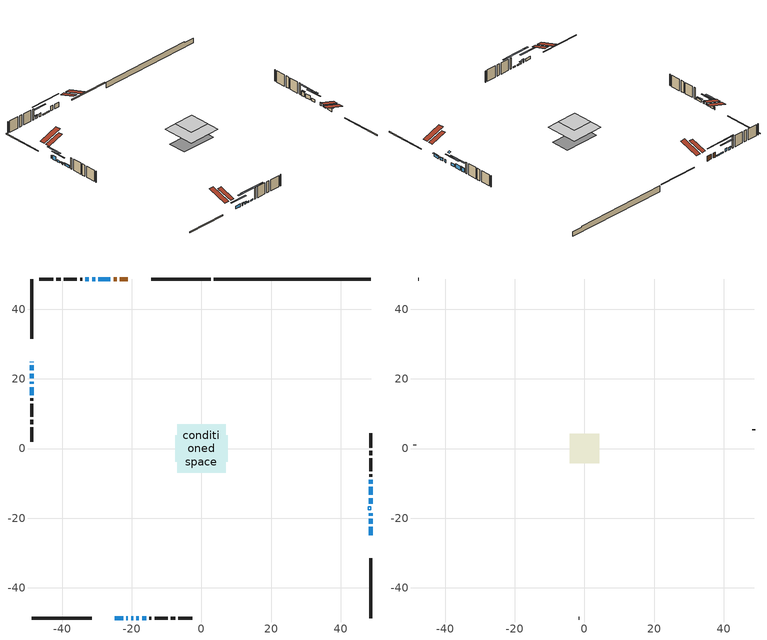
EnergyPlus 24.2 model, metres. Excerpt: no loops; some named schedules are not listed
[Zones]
conditioned space
 floor adiabatic (AdiabaticFloorConstruction): -6.94,-6.94 -6.94,6.94 6.94,6.94 6.94,-6.94 z3.2
 floor foundation (Slab1 construction): -7.51,-3.76 -7.51,3.76 7.51,3.76 7.51,-3.76 z-1.77
 wall outside (RimJoist1 construction): 2.62,48.66 -14.48,48.66 / -48.66,-48.66 -31.56,-48.66 / -48.66,48.66 -48.66,31.56 / 48.66,-48.66 48.66,-31.56 z0.76:1.06
 wall outside (AdiabaticWallConstruction 1): -21.19,48.66 -23.42,48.66 / -24.35,48.66 -25.26,48.66 z0.76:2.79
 wall outside (AdiabaticWallConstruction): -48.66,24.85 -48.66,24.81 / 48.66,-19.28 48.66,-18.54 z0.76:1.98; -24.84,-48.66 -22.51,-48.66 / 48.66,-24.84 48.66,-22.48 z0.76:1.93; -21.58,-48.66 -21.15,-48.66 / 48.66,-21.55 48.66,-20.2 / -48.66,17.64 -48.66,15.31 / -32.34,48.66 -33.31,48.66 z0.76:1.73; -48.66,23.88 -48.66,22.46 z0.76:2.49; -48.66,21.53 -48.66,20.11 / -20.22,-48.66 -19.66,-48.66 z0.76:1.52; -48.66,19.18 -48.66,18.57 z0.76:1.37; -26.19,48.66 -29.62,48.66 / -18.73,-48.66 -17.97,-48.66 / -17.04,-48.66 -15.9,-48.66 z0.76:1.22; 48.66,-15.81 48.66,-14.26 z0.76:1.9; 48.66,-13.33 48.66,-11.04 / 48.66,-10.11 48.66,-8.97 z0.76:2.51; -30.54,48.66 -31.41,48.66 z0.76:2.11
 wall outside (Wall1 construction): -34.24,48.66 -34.84,48.66 / -14.97,-48.66 -14.36,-48.66 / -48.66,14.38 -48.66,13.77 / 48.66,-8.04 48.66,-7.43 z0.76:5.64
 wall outside (Wall2 construction): -35.77,48.66 -39.48,48.66 / -13.43,-48.66 -9.72,-48.66 / -48.66,12.84 -48.66,9.13 / 48.66,-6.51 48.66,-2.8 z0.76:5.64
 wall outside (Wall3 construction): -40.41,48.66 -41.63,48.66 / -8.79,-48.66 -7.57,-48.66 / -48.66,8.2 -48.66,6.98 / 48.66,-1.87 48.66,-0.65 z0.76:5.64
 wall outside (Wall4 construction): -42.56,48.66 -46.62,48.66 / -6.65,-48.66 -2.58,-48.66 / -48.66,6.05 -48.66,1.99 / 48.66,0.28 48.66,4.34 z0.76:5.64
 wall foundation (FoundationWall1 construction): 3.55,48.66,-1.77 3.55,48.66,0.76 44.15,48.66,0.76 44.15,48.66,0.22 48.66,48.66,0.22 48.66,48.66,-1.77
 window (WindowConstruction 14): -48.66,24.84 -48.66,24.81 z0.76:1.98
 window (WindowConstruction 5): -24.84,-48.66 -22.51,-48.66 z0.76:1.93
 window (WindowConstruction 6): -21.58,-48.66 -21.15,-48.66 z0.76:1.73
 window (WindowConstruction 7): -48.66,23.88 -48.66,22.46 z0.76:2.49
 window (WindowConstruction 8): -48.66,21.53 -48.66,20.11 z0.76:1.52
 window (WindowConstruction 9): 48.66,-24.84 48.66,-22.48 z0.76:1.93
 window (WindowConstruction 10): 48.66,-21.55 48.66,-20.21 z0.76:1.73
 window (WindowConstruction 11): -20.22,-48.66 -19.66,-48.66 z0.76:1.52
 window (WindowConstruction 15): 48.66,-19.28 48.66,-18.54 z0.76:1.98
 window (WindowConstruction 12): -48.66,19.18 -48.66,18.57 z0.76:1.37
 window (WindowConstruction 13): -48.66,17.64 -48.66,15.31 z0.76:1.73
 window (WindowConstruction 16): -26.19,48.66 -29.62,48.66 z0.76:1.22
 window (WindowConstruction 17): -18.73,-48.66 -17.97,-48.66 z0.76:1.22
 window (WindowConstruction 18): -17.04,-48.66 -15.9,-48.66 z0.76:1.22
 window (WindowConstruction): 48.66,-15.81 48.66,-14.26 z0.76:1.9
 window (WindowConstruction 1): 48.66,-13.33 48.66,-11.04 z0.76:2.51
 window (WindowConstruction 2): 48.66,-10.11 48.66,-8.97 z0.76:2.51
 window (WindowConstruction 3): -30.54,48.66 -31.41,48.66 z0.76:2.11
 window (WindowConstruction 4): -32.34,48.66 -33.31,48.66 z0.76:1.73
 door (Door): -21.2,48.66 -23.42,48.66 z0.76:2.79
 door (Door 1): -24.35,48.66 -25.26,48.66 z0.76:2.79
 ceiling adiabatic (AdiabaticFloorConstruction): 6.94,-6.94 6.94,6.94 -6.94,6.94 -6.94,-6.94 z3.2
 roof outside (Roof2 construction): -20.27,48.66,5.64 -20.27,42,7.86 -18.51,42,7.86 -18.51,48.66,5.64; -25.77,-48.66,5.64 -25.77,-42,7.86 -27.53,-42,7.86 -27.53,-48.66,5.64; -48.66,25.77,5.64 -42,25.77,7.86 -42,27.53,7.86 -48.66,27.53,5.64; 48.66,-25.77,5.64 42,-25.77,7.86 42,-27.53,7.86 48.66,-27.53,5.64
 roof outside (AdiabaticRoofConstruction): 48.66,-16.73,5.64 47.83,-16.73,5.92 47.83,-17.62,5.92 48.66,-17.62,5.64
 skylight (SkylightConstruction): 48.66,-16.73,5.64 47.83,-16.73,5.92 47.83,-17.62,5.92 48.66,-17.62,5.64
attic - vented
 floor to conditioned space (Floor1 construction Reversed): -4.22,-4.22 -4.22,4.22 4.22,4.22 4.22,-4.22 z5.64
 wall outside (Wall6 construction): -47.55,48.66 -47.73,48.66 / -1.66,-48.66 -1.47,-48.66 / -48.66,1.06 -48.66,0.88 / 48.66,5.27 48.66,5.46 z0.76:5.64
 roof outside (Roof1 construction): -17.58,48.66,5.64 -17.58,40.44,8.38 -15.41,40.44,8.38 -15.41,48.66,5.64; -28.46,-48.66,5.64 -28.46,-40.44,8.38 -30.63,-40.44,8.38 -30.63,-48.66,5.64; -48.66,28.46,5.64 -40.44,28.46,8.38 -40.44,30.63,8.38 -48.66,30.63,5.64; 48.66,-28.46,5.64 40.44,-28.46,8.38 40.44,-30.63,8.38 48.66,-30.63,5.64
shading: -19.87,-48.66 -27.48,-48.66 -27.48,-49.07 -19.87,-49.07 z4.57; -20.95,-48.66 -21.78,-48.66 -21.78,-49.07 -20.95,-49.07 z1.93; -48.66,19.82 -48.66,26.52 -49.07,26.52 -49.07,19.82 z5.13; -48.66,17.47 -48.66,24.17 -49.07,24.17 -49.07,17.47 z4.16; 48.66,-22.28 48.66,-25.04 49.07,-25.04 49.07,-22.28 z2.13; 48.66,-20 48.66,-21.75 49.07,-21.75 49.07,-20 z1.93; -19.46,-48.66 -20.42,-48.66 -20.42,-49.07 -19.46,-49.07 z1.72; -48.66,18.37 -48.66,19.38 -49.07,19.38 -49.07,18.37 z1.57; -48.66,15.1 -48.66,17.84 -49.07,17.84 -49.07,15.1 z1.93; -34.7,48.66 -21.11,48.66 -21.11,49.07 -34.7,49.07 z6.3; -12.89,-48.66 -23.81,-48.66 -23.81,-49.07 -12.89,-49.07 z6.3; -10.82,-48.66 -22.12,-48.66 -22.12,-49.07 -10.82,-49.07 z6.3; 48.66,-11.62 48.66,-18.45 49.07,-18.45 49.07,-11.62 z4.54; 48.66,-8.4 48.66,-15.97 49.07,-15.97 49.07,-8.4 z5.15; 48.66,-8.77 48.66,-10.31 49.07,-10.31 49.07,-8.77 z2.71; -34.05,48.66 -27.9,48.66 -27.9,49.07 -34.05,49.07 z4.75; -33.51,48.66 -32.14,48.66 -32.14,49.07 -33.51,49.07 z1.93
[Building]
Building 1: Terrain=Suburbs
[Site:Location]
Edmonton Intl AP_AB: Latitude {deg}=53.31; Longitude {deg}=-113.58; Time Zone {hr}=-7; Elevation {m}=723; Keep Site Location Information=Yes
[Site:GroundTemperature:Shallow]
-1.56185, -3.61833, -3.78302, -2.80711, 1.11059, 5.01004, 8.39065, 10.5322, 10.7141, 8.97234, 5.67794, 1.89811
[Site:WaterMainsTemperature]
Calculation Method=Schedule; Temperature Schedule=mains temperature schedule
[Material] Roughness=Rough; Thermal Absorptance=0.9
Name | Thickness {m} | Conductivity {W/m-K} | Density {kg/m3} | Specific Heat {J/kg-K} | Solar Absorptance | Visible Absorptance
asphalt or fiberglass shingles | 0.00635 | 0.162714 | 1121.4 | 1465.45 | 0.4 | 0.4
asphalt or fiberglass shingles 1 | 0.00635 | 0.162714 | 1121.4 | 1465.45 | 0.7 | 0.7
ceiling loosefill ins | 0.0846667 | 0.0480833 | 16.02 | 1046.75 | 0.7 | 0.7
ceiling stud and cavity | 0.1397 | 0.0937792 | 65.682 | 1177.47 | 0.7 | 0.7
concrete 4.0 in. | 0.1016 | 1.803125 | 2242.8 | 837.4 | 0.7 | 0.7
concrete 8.0 in. | 0.2032 | 1.803125 | 2242.8 | 837.4 | 0.7 | 0.7
door material | 0.04445 | 0.0451087 | 512.64 | 1214.23 | 0.7 | 0.7
door material 1 | 0.04445 | 0.053851 | 512.64 | 1214.23 | 0.7 | 0.7
exterior vertical ins | 0.0463172 | 0.029427 | 32.04 | 1214.23 | 0.7 | 0.7
floor covering | 0.0127 | 0.0433444 | 54.468 | 1339.84 | 0.6 | 0.6
floor rigid ins; roof rigid ins 1; wall rigid ins | 0.512978 | 0.029427 | 32.04 | 1214.23 | 0.7 | 0.7
floor stud and cavity | 0.1397 | 1.75129 | 37.0049 | 1207.88 | 0.7 | 0.7
furniture material conditioned space 1 | 0.1524 | 0.115458 | 640.8 | 1214.23 | 0.6 | 0.6
gypsum board | 0.0127 | 0.160291 | 801 | 837.4 | 0.6 | 0.6
gypsum board 1 | 0.0127 | 0.160291 | 801 | 837.4 | 0.7 | 0.7
osb sheathing 0.5 in. | 0.0127 | 0.115458 | 512.64 | 1214.23 | 0.7 | 0.7
osb sheathing 0.75 in. | 0.01905 | 0.115458 | 512.64 | 1214.23 | 0.7 | 0.7
osb sheathing 2.0 in. | 0.0508 | 0.115458 | 512.64 | 1214.23 | 0.7 | 0.7
rim joist stud and cavity | 0.0508 | 0.0314757 | 125.044 | 1163.47 | 0.6 | 0.6
roof rigid ins | 0.051816 | 0.029427 | 32.04 | 1214.23 | 0.7 | 0.7
roof stud and cavity | 0.2032 | 0.170261 | 78.34581 | 1123.46 | 0.7 | 0.7
roof stud and cavity 1 | 0.18415 | 1.78685 | 37.0049 | 1207.88 | 0.6 | 0.6
wall stud and cavity | 0.1397 | 0.104945 | 139.0536 | 1170.24 | 0.7 | 0.7
wall stud and cavity 1 | 0.1397 | 0.100302 | 139.0536 | 1170.24 | 0.7 | 0.7
wall stud and cavity 2 | 0.1397 | 0.112537 | 139.0536 | 1170.24 | 0.7 | 0.7
wall stud and cavity 3 | 0.1397 | 0.100556 | 139.0536 | 1170.24 | 0.7 | 0.7
wall stud and cavity 4 | 0.0889 | 6.1454 | 50.32683 | 1063.81 | 0.6 | 0.6
wall stud and cavity 5 | 0.0889 | 0.380278 | 52.3479 | 1209.89 | 0.7 | 0.7
wall stud and cavity 6 | 0.0889 | 0.391764 | 83.0341 | 1211.67 | 0.7 | 0.7
wood siding | 0.0254 | 0.102417 | 544.68 | 1172.36 | 0.4 | 0.4
wood siding 1 | 0.00254 | 0.102417 | 544.68 | 1172.36 | 0.4 | 0.4
wood siding 2; wood siding 3; wood siding 4 | 0.0254 | 0.102417 | 544.68 | 1172.36 | 0.7 | 0.7
[WindowMaterial:SimpleGlazingSystem]
Name | U-Factor {W/m2-K} | Solar Heat Gain Coefficient
SkylightMaterial | 3.65493 | 0.6886
WindowMaterial | 3.30005 | 0.67
WindowMaterial 1 | 3.27734 | 0.62
WindowMaterial 10 | 3.2552 | 0.48
WindowMaterial 11 | 3.304596 | 0.58
WindowMaterial 12 | 3.273367 | 0.58
WindowMaterial 13 | 2.94631 | 0.15
WindowMaterial 14 | 3.310274 | 0.62
WindowMaterial 15 | 3.26144 | 0.47
WindowMaterial 16 | 3.247816 | 0.44
WindowMaterial 2 | 3.313113 | 0.59
WindowMaterial 3 | 3.2711 | 0.56
WindowMaterial 4 | 3.27507 | 0.6
WindowMaterial 5 | 3.2552 | 0.45
WindowMaterial 6 | 3.30573 | 0.65
WindowMaterial 7 | 3.30573 | 0.61
WindowMaterial 8 | 3.27961 | 0.63
WindowMaterial 9 | 3.30232 | 0.66
[Construction]
AdiabaticFloorConstruction: floor stud and cavity, floor rigid ins, osb sheathing 0.75 in., floor covering
AdiabaticRoofConstruction: asphalt or fiberglass shingles 1, roof rigid ins 1, osb sheathing 0.75 in., roof stud and cavity 1
AdiabaticWallConstruction: wood siding 3, wall rigid ins, wall stud and cavity 5, gypsum board
AdiabaticWallConstruction 1: wood siding 4, wall rigid ins, wall stud and cavity 5, gypsum board
Door: door material
Door 1: door material 1
Floor1 construction Reversed: gypsum board, ceiling stud and cavity, ceiling loosefill ins
FoundationWall1 construction: concrete 8.0 in., gypsum board 1
furniture construction conditioned space 1: furniture material conditioned space 1
PartitionWallConstruction: gypsum board, wall stud and cavity 6, gypsum board
RimJoist1 construction: wood siding 2, osb sheathing 2.0 in., rim joist stud and cavity
Roof1 construction: asphalt or fiberglass shingles
Roof2 construction: asphalt or fiberglass shingles, roof rigid ins, osb sheathing 0.75 in., roof stud and cavity, gypsum board
SkylightConstruction: SkylightMaterial
Slab1 construction: concrete 4.0 in.
Wall1 construction: wood siding, osb sheathing 0.5 in., wall stud and cavity, gypsum board
Wall2 construction: wood siding, osb sheathing 0.5 in., wall stud and cavity 1, gypsum board
Wall3 construction: wood siding, osb sheathing 0.5 in., wall stud and cavity 2, gypsum board
Wall4 construction: wood siding, osb sheathing 0.5 in., wall stud and cavity 3, gypsum board
Wall6 construction: wood siding 1, wall stud and cavity 4
WindowConstruction: WindowMaterial
WindowConstruction 1; WindowConstruction 2: WindowMaterial 1
WindowConstruction 10: WindowMaterial 9
WindowConstruction 11: WindowMaterial 10
WindowConstruction 12: WindowMaterial 11
WindowConstruction 13: WindowMaterial 12
WindowConstruction 14: WindowMaterial 13
WindowConstruction 15: WindowMaterial 14
WindowConstruction 16; WindowConstruction 18: WindowMaterial 15
WindowConstruction 17: WindowMaterial 16
WindowConstruction 3: WindowMaterial 2
WindowConstruction 4: WindowMaterial 3
WindowConstruction 5: WindowMaterial 4
WindowConstruction 6: WindowMaterial 5
WindowConstruction 7: WindowMaterial 6
WindowConstruction 8: WindowMaterial 7
WindowConstruction 9: WindowMaterial 8
[Zone] Multiplier=1; Part of Total Floor Area=Yes
Name | Volume {m3}
attic - vented | 31.7643
conditioned space | 828.4
[Space]
Name | Zone | Volume {m3}
attic - vented 1 | attic - vented | 31.7643
conditioned space 1 | conditioned space | 828.4
[ZoneInfiltration:EffectiveLeakageArea]
infil attic - vented 1: Zone or Space=attic - vented 1; Schedule=Always On Discrete; Effective Air Leakage Area {cm2}=2481.74; Stack Coefficient=0.000529828; Wind Coefficient=1.5552e-05
[ZoneMixing]
whole house fan mix: Zone or Space=attic - vented; Schedule=Always On Continuous; Design Flow Rate Calculation Method=Flow/Zone; Design Flow Rate {m3/s}=0; Source Zone or Space=conditioned space
[SurfaceProperty:ExposedFoundationPerimeter]
Slab1: Exposed Perimeter Calculation Method=TotalExposedPerimeter; Total Exposed Perimeter {m}=45.11
[InternalMass] Zone or ZoneList=conditioned space; Space or SpaceList=conditioned space 1
Name | Construction | Surface Area {m2}
furniture mass conditioned space 1 | furniture construction conditioned space 1 | 122.248
partition wall mass | PartitionWallConstruction | 305.62
[Lights]
interior lighting: Zone or ZoneList or Space or SpaceList=conditioned space 1; Schedule=interior lighting schedule; Design Level Calculation Method=LightingLevel; Lighting Level {W}=343.2; Return Air Fraction=0; Fraction Radiant=0.6; Fraction Visible=0.2; Fraction Replaceable=1
[People]
occupants: Zone or ZoneList or Space or SpaceList=conditioned space 1; Number of People Schedule=occupants schedule; Number of People Calculation Method=People; Number of People=3; Fraction Radiant=0.314171; Sensible Heat Fraction=0.56303; Activity Level Schedule=occupants activity schedule; Carbon Dioxide Generation Rate {m3/s-W}=0; Enable ASHRAE 55 Comfort Warnings=No; Mean Radiant Temperature Calculation Type=EnclosureAveraged
[ElectricEquipment] Zone or ZoneList or Space or SpaceList=conditioned space 1; Design Level Calculation Method=EquipmentLevel
Name | Schedule | Design Level {W} | Fraction Latent | Fraction Radiant | Fraction Lost
clothes dryer | clothes dryer schedule | 140.772 | 0.015 | 0.081 | 0.85
clothes washer | clothes washer schedule | 32.1985 | 0.03 | 0.162 | 0.7
cooking range | cooking range schedule | 215.147 | 0.08 | 0.432 | 0.2
dishwasher | dishwasher schedule | 66.8632 | 0.3 | 0.18 | 0.4
fridge | fridge schedule | 72.9452 | 0 | 0.6 | 0
mech vent bath fan 0 | mech vent bath fan 0 schedule | 50.2 | 0 | 0 | 1
mech vent bath fan 1 | mech vent bath fan 1 schedule | 50.2 | 0 | 0 | 1
mech vent house fan | mech vent house fan schedule | 0 | 0 | 0 | 1
mech vent house fan cfis | mech vent house fan cfis schedule | 0 | 0 | 0 | 0
mech vent range fan 0 | mech vent range fan 0 schedule | 57 | 0 | 0 | 1
misc plug loads | misc plug loads schedule | 494.7 | 0.045 | 0.513 | 0.1
whole house fan | Always On Discrete | 0 | 0 | 0 | 1
[OtherEquipment] Zone or ZoneList or Space or SpaceList=conditioned space 1; Design Level Calculation Method=EquipmentLevel
Name | Fuel Type | Schedule | Design Level {W} | Fraction Latent | Fraction Radiant | Fraction Lost
clothes dryer 1 | Electricity | clothes dryer schedule | 0 | 0.015 | 0.081 | 0.85
cooking range 1 | Electricity | cooking range schedule | 0 | 0.08 | 0.432 | 0.2
general water use latent | None | general water use schedule | 62.594 | 1 | 0 | 0
general water use sensible | None | general water use schedule | -61.6891 | 0 | 0.6 | 0
mech vent house fan latent load | None | Always On Discrete | 0 | 1 | 0 | 0
mech vent house fan sensible load | None | Always On Discrete | 0 | 0 | 0 | 0
water heater energy adjustment1 | NaturalGas | Always On Discrete | 0.01 | 0 | 0 | 1
[ZoneInfiltration:DesignFlowRate] Zone or ZoneList or Space or SpaceList=conditioned space 1; Schedule=Always On Discrete; Design Flow Rate Calculation Method=Flow/Zone; Design Flow Rate {m3/s}=0
infil flow; natural vent flow; whole house fan flow
[Foundation:Kiva]
Foundation Kiva 1: Initial Indoor Air Temperature {C}=18; Wall Height Above Grade {m}=0.759988; Wall Depth Below Slab {m}=0.2032; Custom Block Material Name 1=exterior vertical ins; Custom Block Depth 1 {m}=2.52999; Custom Block X Position 1 {m}=0.2159; Custom Block Z Position 1 {m}=0
[Foundation:Kiva:Settings]
Soil Conductivity {W/m-K}=0.849921; Soil Density {kg/m3}=1842.3; Soil Specific Heat {J/kg-K}=418.7; Ground Solar Absorptivity=0.9; Ground Thermal Absorptivity=0.9; Ground Surface Roughness {m}=0.03; Far-Field Width {m}=40; Deep-Ground Boundary Condition=ZeroFlux; Deep-Ground Depth {m}=40; Minimum Cell Dimension {m}=0.2; Maximum Cell Growth Coefficient=3; Simulation Timestep=Timestep
[Exterior:Lights]
exterior lighting: Schedule=exterior lighting schedule; Design Level {W}=75.6
[Schedule:Constant]
Name | Hourly Value
Always On Continuous; mech vent house fan schedule; mech vent house fan cfis schedule; Always On Discrete | 1
occupants activity schedule | 117.228
fridge schedule | 0
[Schedule:Week:Daily]
interior lighting schedule Week Rule - Jan1-Jan27: interior lighting schedule day, interior lighting schedule day, interior lighting schedule day, interior lighting schedule day, interior lighting schedule day, interior lighting schedule day, interior lighting schedule day, interior lighting schedule default day, interior lighting schedule default day, interior lighting schedule default day, interior lighting schedule default day, interior lighting schedule default day
interior lighting schedule Week Rule - Jan28-Feb3: interior lighting schedule day, interior lighting schedule day, interior lighting schedule day, interior lighting schedule day, interior lighting schedule day 1, interior lighting schedule day 1, interior lighting schedule day 1, interior lighting schedule default day, interior lighting schedule default day, interior lighting schedule default day, interior lighting schedule default day, interior lighting schedule default day
interior lighting schedule Week Rule - Feb4-Feb24: interior lighting schedule day 1, interior lighting schedule day 1, interior lighting schedule day 1, interior lighting schedule day 1, interior lighting schedule day 1, interior lighting schedule day 1, interior lighting schedule day 1, interior lighting schedule default day, interior lighting schedule default day, interior lighting schedule default day, interior lighting schedule default day, interior lighting schedule default day
interior lighting schedule Week Rule - Feb25-Mar3: interior lighting schedule day 1, interior lighting schedule day 1, interior lighting schedule day 1, interior lighting schedule day 1, interior lighting schedule day 2, interior lighting schedule day 2, interior lighting schedule day 2, interior lighting schedule default day, interior lighting schedule default day, interior lighting schedule default day, interior lighting schedule default day, interior lighting schedule default day
interior lighting schedule Week Rule - Mar4-Mar31: interior lighting schedule day 2, interior lighting schedule day 2, interior lighting schedule day 2, interior lighting schedule day 2, interior lighting schedule day 2, interior lighting schedule day 2, interior lighting schedule day 2, interior lighting schedule default day, interior lighting schedule default day, interior lighting schedule default day, interior lighting schedule default day, interior lighting schedule default day
interior lighting schedule Week Rule - Apr1-Apr28: interior lighting schedule day 3, interior lighting schedule day 3, interior lighting schedule day 3, interior lighting schedule day 3, interior lighting schedule day 3, interior lighting schedule day 3, interior lighting schedule day 3, interior lighting schedule default day, interior lighting schedule default day, interior lighting schedule default day, interior lighting schedule default day, interior lighting schedule default day
interior lighting schedule Week Rule - Apr29-May5: interior lighting schedule day 3, interior lighting schedule day 3, interior lighting schedule day 4, interior lighting schedule day 4, interior lighting schedule day 4, interior lighting schedule day 4, interior lighting schedule day 4, interior lighting schedule default day, interior lighting schedule default day, interior lighting schedule default day, interior lighting schedule default day, interior lighting schedule default day
interior lighting schedule Week Rule - May6-May26: interior lighting schedule day 4, interior lighting schedule day 4, interior lighting schedule day 4, interior lighting schedule day 4, interior lighting schedule day 4, interior lighting schedule day 4, interior lighting schedule day 4, interior lighting schedule default day, interior lighting schedule default day, interior lighting schedule default day, interior lighting schedule default day, interior lighting schedule default day
interior lighting schedule Week Rule - May27-Jun2: interior lighting schedule day 4, interior lighting schedule day 4, interior lighting schedule day 4, interior lighting schedule day 4, interior lighting schedule day 4, interior lighting schedule day 5, interior lighting schedule day 5, interior lighting schedule default day, interior lighting schedule default day, interior lighting schedule default day, interior lighting schedule default day, interior lighting schedule default day
interior lighting schedule Week Rule - Jun3-Jun30: interior lighting schedule day 5, interior lighting schedule day 5, interior lighting schedule day 5, interior lighting schedule day 5, interior lighting schedule day 5, interior lighting schedule day 5, interior lighting schedule day 5, interior lighting schedule default day, interior lighting schedule default day, interior lighting schedule default day, interior lighting schedule default day, interior lighting schedule default day
interior lighting schedule Week Rule - Jul1-Jul28: interior lighting schedule day 6, interior lighting schedule day 6, interior lighting schedule day 6, interior lighting schedule day 6, interior lighting schedule day 6, interior lighting schedule day 6, interior lighting schedule day 6, interior lighting schedule default day, interior lighting schedule default day, interior lighting schedule default day, interior lighting schedule default day, interior lighting schedule default day
interior lighting schedule Week Rule - Jul29-Aug4: interior lighting schedule day 6, interior lighting schedule day 6, interior lighting schedule day 6, interior lighting schedule day 7, interior lighting schedule day 7, interior lighting schedule day 7, interior lighting schedule day 7, interior lighting schedule default day, interior lighting schedule default day, interior lighting schedule default day, interior lighting schedule default day, interior lighting schedule default day
interior lighting schedule Week Rule - Aug5-Aug25: interior lighting schedule day 7, interior lighting schedule day 7, interior lighting schedule day 7, interior lighting schedule day 7, interior lighting schedule day 7, interior lighting schedule day 7, interior lighting schedule day 7, interior lighting schedule default day, interior lighting schedule default day, interior lighting schedule default day, interior lighting schedule default day, interior lighting schedule default day
interior lighting schedule Week Rule - Aug26-Sep1: interior lighting schedule day 7, interior lighting schedule day 7, interior lighting schedule day 7, interior lighting schedule day 7, interior lighting schedule day 7, interior lighting schedule day 7, interior lighting schedule day 8, interior lighting schedule default day, interior lighting schedule default day, interior lighting schedule default day, interior lighting schedule default day, interior lighting schedule default day
interior lighting schedule Week Rule - Sep2-Sep29: interior lighting schedule day 8, interior lighting schedule day 8, interior lighting schedule day 8, interior lighting schedule day 8, interior lighting schedule day 8, interior lighting schedule day 8, interior lighting schedule day 8, interior lighting schedule default day, interior lighting schedule default day, interior lighting schedule default day, interior lighting schedule default day, interior lighting schedule default day
interior lighting schedule Week Rule - Sep30-Oct6: interior lighting schedule day 8, interior lighting schedule day 9, interior lighting schedule day 9, interior lighting schedule day 9, interior lighting schedule day 9, interior lighting schedule day 9, interior lighting schedule day 9, interior lighting schedule default day, interior lighting schedule default day, interior lighting schedule default day, interior lighting schedule default day, interior lighting schedule default day
interior lighting schedule Week Rule - Oct7-Oct27: interior lighting schedule day 9, interior lighting schedule day 9, interior lighting schedule day 9, interior lighting schedule day 9, interior lighting schedule day 9, interior lighting schedule day 9, interior lighting schedule day 9, interior lighting schedule default day, interior lighting schedule default day, interior lighting schedule default day, interior lighting schedule default day, interior lighting schedule default day
interior lighting schedule Week Rule - Oct28-Nov3: interior lighting schedule day 9, interior lighting schedule day 9, interior lighting schedule day 9, interior lighting schedule day 9, interior lighting schedule day 10, interior lighting schedule day 10, interior lighting schedule day 10, interior lighting schedule default day, interior lighting schedule default day, interior lighting schedule default day, interior lighting schedule default day, interior lighting schedule default day
interior lighting schedule Week Rule - Nov4-Nov24: interior lighting schedule day 10, interior lighting schedule day 10, interior lighting schedule day 10, interior lighting schedule day 10, interior lighting schedule day 10, interior lighting schedule day 10, interior lighting schedule day 10, interior lighting schedule default day, interior lighting schedule default day, interior lighting schedule default day, interior lighting schedule default day, interior lighting schedule default day
interior lighting schedule Week Rule - Nov25-Dec1: interior lighting schedule day 10, interior lighting schedule day 10, interior lighting schedule day 10, interior lighting schedule day 10, interior lighting schedule day 10, interior lighting schedule day 10, interior lighting schedule day 11, interior lighting schedule default day, interior lighting schedule default day, interior lighting schedule default day, interior lighting schedule default day, interior lighting schedule default day
interior lighting schedule Week Rule - Dec2-Dec31: interior lighting schedule day 11, interior lighting schedule day 11, interior lighting schedule day 11, interior lighting schedule day 11, interior lighting schedule day 11, interior lighting schedule day 11, interior lighting schedule day 11, interior lighting schedule default day, interior lighting schedule default day, interior lighting schedule default day, interior lighting schedule default day, interior lighting schedule default day
occupants schedule Week Rule - Jan1-Dec31: occupants schedule day, occupants schedule day, occupants schedule day, occupants schedule day, occupants schedule day, occupants schedule day, occupants schedule day, occupants schedule default day, occupants schedule default day, occupants schedule default day, occupants schedule default day, occupants schedule default day
clothes dryer schedule Week Rule - Jan1-Dec31: clothes dryer schedule day, clothes dryer schedule day, clothes dryer schedule day, clothes dryer schedule day, clothes dryer schedule day, clothes dryer schedule day, clothes dryer schedule day, clothes dryer schedule default day, clothes dryer schedule default day, clothes dryer schedule default day, clothes dryer schedule default day, clothes dryer schedule default day
clothes washer schedule Week Rule - Jan1-Dec31: clothes washer schedule day, clothes washer schedule day, clothes washer schedule day, clothes washer schedule day, clothes washer schedule day, clothes washer schedule day, clothes washer schedule day, clothes washer schedule default day, clothes washer schedule default day, clothes washer schedule default day, clothes washer schedule default day, clothes washer schedule default day
cooking range schedule Week Rule - Jan1-Dec31: cooking range schedule day, cooking range schedule day, cooking range schedule day, cooking range schedule day, cooking range schedule day, cooking range schedule day, cooking range schedule day, cooking range schedule default day, cooking range schedule default day, cooking range schedule default day, cooking range schedule default day, cooking range schedule default day
dishwasher schedule Week Rule - Jan1-Dec31: dishwasher schedule day, dishwasher schedule day, dishwasher schedule day, dishwasher schedule day, dishwasher schedule day, dishwasher schedule day, dishwasher schedule day, dishwasher schedule default day, dishwasher schedule default day, dishwasher schedule default day, dishwasher schedule default day, dishwasher schedule default day
mech vent bath fan 0 schedule Week Rule - Jan1-Dec31: mech vent bath fan 0 schedule day, mech vent bath fan 0 schedule day, mech vent bath fan 0 schedule day, mech vent bath fan 0 schedule day, mech vent bath fan 0 schedule day, mech vent bath fan 0 schedule day, mech vent bath fan 0 schedule day, mech vent bath fan 0 schedule default day, mech vent bath fan 0 schedule default day, mech vent bath fan 0 schedule default day, mech vent bath fan 0 schedule default day, mech vent bath fan 0 schedule default day
mech vent bath fan 1 schedule Week Rule - Jan1-Dec31: mech vent bath fan 1 schedule day, mech vent bath fan 1 schedule day, mech vent bath fan 1 schedule day, mech vent bath fan 1 schedule day, mech vent bath fan 1 schedule day, mech vent bath fan 1 schedule day, mech vent bath fan 1 schedule day, mech vent bath fan 1 schedule default day, mech vent bath fan 1 schedule default day, mech vent bath fan 1 schedule default day, mech vent bath fan 1 schedule default day, mech vent bath fan 1 schedule default day
mech vent range fan 0 schedule Week Rule - Jan1-Dec31: mech vent range fan 0 schedule day, mech vent range fan 0 schedule day, mech vent range fan 0 schedule day, mech vent range fan 0 schedule day, mech vent range fan 0 schedule day, mech vent range fan 0 schedule day, mech vent range fan 0 schedule day, mech vent range fan 0 schedule default day, mech vent range fan 0 schedule default day, mech vent range fan 0 schedule default day, mech vent range fan 0 schedule default day, mech vent range fan 0 schedule default day
misc plug loads schedule Week Rule - Jan1-Dec31: misc plug loads schedule day, misc plug loads schedule day, misc plug loads schedule day, misc plug loads schedule day, misc plug loads schedule day, misc plug loads schedule day, misc plug loads schedule day, misc plug loads schedule default day, misc plug loads schedule default day, misc plug loads schedule default day, misc plug loads schedule default day, misc plug loads schedule default day
general water use schedule Week Rule - Jan1-Dec31: general water use schedule day, general water use schedule day, general water use schedule day, general water use schedule day, general water use schedule day, general water use schedule day, general water use schedule day, general water use schedule default day, general water use schedule default day, general water use schedule default day, general water use schedule default day, general water use schedule default day
exterior lighting schedule Week Rule - Jan1-Jan27: exterior lighting schedule day, exterior lighting schedule day, exterior lighting schedule day, exterior lighting schedule day, exterior lighting schedule day, exterior lighting schedule day, exterior lighting schedule day, exterior lighting schedule default day, exterior lighting schedule default day, exterior lighting schedule default day, exterior lighting schedule default day, exterior lighting schedule default day
exterior lighting schedule Week Rule - Jan28-Feb3: exterior lighting schedule day, exterior lighting schedule day, exterior lighting schedule day, exterior lighting schedule day, exterior lighting schedule day 1, exterior lighting schedule day 1, exterior lighting schedule day 1, exterior lighting schedule default day, exterior lighting schedule default day, exterior lighting schedule default day, exterior lighting schedule default day, exterior lighting schedule default day
exterior lighting schedule Week Rule - Feb4-Feb24: exterior lighting schedule day 1, exterior lighting schedule day 1, exterior lighting schedule day 1, exterior lighting schedule day 1, exterior lighting schedule day 1, exterior lighting schedule day 1, exterior lighting schedule day 1, exterior lighting schedule default day, exterior lighting schedule default day, exterior lighting schedule default day, exterior lighting schedule default day, exterior lighting schedule default day
exterior lighting schedule Week Rule - Feb25-Mar3: exterior lighting schedule day 1, exterior lighting schedule day 1, exterior lighting schedule day 1, exterior lighting schedule day 1, exterior lighting schedule day 2, exterior lighting schedule day 2, exterior lighting schedule day 2, exterior lighting schedule default day, exterior lighting schedule default day, exterior lighting schedule default day, exterior lighting schedule default day, exterior lighting schedule default day
[Schedule:Year]
interior lighting schedule: interior lighting schedule Week Rule - Jan1-Jan27, 1, 1, 1, 27, interior lighting schedule Week Rule - Jan28-Feb3, 1, 28, 2, 3, interior lighting schedule Week Rule - Feb4-Feb24, 2, 4, 2, 24, interior lighting schedule Week Rule - Feb25-Mar3, 2, 25, 3, 3, interior lighting schedule Week Rule - Mar4-Mar31, 3, 4, 3, 31, interior lighting schedule Week Rule - Apr1-Apr28, 4, 1, 4, 28, interior lighting schedule Week Rule - Apr29-May5, 4, 29, 5, 5, interior lighting schedule Week Rule - May6-May26, 5, 6, 5, 26, interior lighting schedule Week Rule - May27-Jun2, 5, 27, 6, 2, interior lighting schedule Week Rule - Jun3-Jun30, 6, 3, 6, 30, interior lighting schedule Week Rule - Jul1-Jul28, 7, 1, 7, 28, interior lighting schedule Week Rule - Jul29-Aug4, 7, 29, 8, 4, interior lighting schedule Week Rule - Aug5-Aug25, 8, 5, 8, 25, interior lighting schedule Week Rule - Aug26-Sep1, 8, 26, 9, 1, interior lighting schedule Week Rule - Sep2-Sep29, 9, 2, 9, 29, interior lighting schedule Week Rule - Sep30-Oct6, 9, 30, 10, 6, interior lighting schedule Week Rule - Oct7-Oct27, 10, 7, 10, 27, interior lighting schedule Week Rule - Oct28-Nov3, 10, 28, 11, 3, interior lighting schedule Week Rule - Nov4-Nov24, 11, 4, 11, 24, interior lighting schedule Week Rule - Nov25-Dec1, 11, 25, 12, 1, interior lighting schedule Week Rule - Dec2-Dec31, 12, 2, 12, 31
occupants schedule: occupants schedule Week Rule - Jan1-Dec31, 1, 1, 12, 31
clothes dryer schedule: clothes dryer schedule Week Rule - Jan1-Dec31, 1, 1, 12, 31
clothes washer schedule: clothes washer schedule Week Rule - Jan1-Dec31, 1, 1, 12, 31
cooking range schedule: cooking range schedule Week Rule - Jan1-Dec31, 1, 1, 12, 31
dishwasher schedule: dishwasher schedule Week Rule - Jan1-Dec31, 1, 1, 12, 31
mech vent bath fan 0 schedule: mech vent bath fan 0 schedule Week Rule - Jan1-Dec31, 1, 1, 12, 31
mech vent bath fan 1 schedule: mech vent bath fan 1 schedule Week Rule - Jan1-Dec31, 1, 1, 12, 31
mech vent range fan 0 schedule: mech vent range fan 0 schedule Week Rule - Jan1-Dec31, 1, 1, 12, 31
misc plug loads schedule: misc plug loads schedule Week Rule - Jan1-Dec31, 1, 1, 12, 31
general water use schedule: general water use schedule Week Rule - Jan1-Dec31, 1, 1, 12, 31
exterior lighting schedule: exterior lighting schedule Week Rule - Jan1-Jan27, 1, 1, 1, 27, exterior lighting schedule Week Rule - Jan28-Feb3, 1, 28, 2, 3, exterior lighting schedule Week Rule - Feb4-Feb24, 2, 4, 2, 24, exterior lighting schedule Week Rule - Feb25-Mar3, 2, 25, 3, 3, exterior lighting schedule Week Rule - Mar4-Mar31, 3, 4, 3, 31, exterior lighting schedule Week Rule - Apr1-Apr28, 4, 1, 4, 28, exterior lighting schedule Week Rule - Apr29-May5, 4, 29, 5, 5, exterior lighting schedule Week Rule - May6-May26, 5, 6, 5, 26, exterior lighting schedule Week Rule - May27-Jun2, 5, 27, 6, 2, exterior lighting schedule Week Rule - Jun3-Jun30, 6, 3, 6, 30, exterior lighting schedule Week Rule - Jul1-Jul28, 7, 1, 7, 28, exterior lighting schedule Week Rule - Jul29-Aug4, 7, 29, 8, 4, exterior lighting schedule Week Rule - Aug5-Aug25, 8, 5, 8, 25, exterior lighting schedule Week Rule - Aug26-Sep1, 8, 26, 9, 1, exterior lighting schedule Week Rule - Sep2-Sep29, 9, 2, 9, 29, exterior lighting schedule Week Rule - Sep30-Oct6, 9, 30, 10, 6, exterior lighting schedule Week Rule - Oct7-Oct27, 10, 7, 10, 27, exterior lighting schedule Week Rule - Oct28-Nov3, 10, 28, 11, 3, exterior lighting schedule Week Rule - Nov4-Nov24, 11, 4, 11, 24, exterior lighting schedule Week Rule - Nov25-Dec1, 11, 25, 12, 1, exterior lighting schedule Week Rule - Dec2-Dec31, 12, 2, 12, 31
[Schedule:Compact]
mains temperature schedule: Through: 01/01, For: AllDays, Until: 24:00, 3.97167, Through: 01/02, For: AllDays, Until: 24:00, 3.90778, Through: 01/03, For: AllDays, Until: 24:00, 3.84556, Through: 01/04, For: AllDays, Until: 24:00, 3.78389, Through: 01/05, For: AllDays, Until: 24:00, 3.72278, Through: 01/06, For: AllDays, Until: 24:00, 3.66278, Through: 01/07, For: AllDays, Until: 24:00, 3.60389, Through: 01/08, For: AllDays, Until: 24:00, 3.54556, Through: 01/09, For: AllDays, Until: 24:00, 3.48833, Through: 01/10, For: AllDays, Until: 24:00, 3.43167, Through: 01/11, For: AllDays, Until: 24:00, 3.37611, Through: 01/12, For: AllDays, Until: 24:00, 3.32167, Through: 01/13, For: AllDays, Until: 24:00, 3.26833, Through: 01/14, For: AllDays, Until: 24:00, 3.21556, Through: 01/15, For: AllDays, Until: 24:00, 3.16444, Through: 01/16, For: AllDays, Until: 24:00, 3.11389, Through: 01/17, For: AllDays, Until: 24:00, 3.06444, Through: 01/18, For: AllDays, Until: 24:00, 3.01611, Through: 01/19, For: AllDays, Until: 24:00, 2.96889, Through: 01/20, For: AllDays, Until: 24:00, 2.92278, Through: 01/21, For: AllDays, Until: 24:00, 2.87722, Through: 01/22, For: AllDays, Until: 24:00, 2.83333, Through: 01/23, For: AllDays, Until: 24:00, 2.79056, Through: 01/24, For: AllDays, Until: 24:00, 2.74889, Through: 01/25, For: AllDays, Until: 24:00, 2.70833, Through: 01/26, For: AllDays, Until: 24:00, 2.66889, Through: 01/27, For: AllDays, Until: 24:00, 2.63056, Through: 01/28, For: AllDays, Until: 24:00, 2.59333, Through: 01/29, For: AllDays, Until: 24:00, 2.55778, Through: 01/30, For: AllDays, Until: 24:00, 2.52278, Through: 01/31, For: AllDays, Until: 24:00, 2.48944, Through: 02/01, For: AllDays, Until: 24:00, 2.45722, Through: 02/02, For: AllDays, Until: 24:00, 2.42611, Through: 02/03, For: AllDays, Until: 24:00, 2.39667, Through: 02/04, For: AllDays, Until: 24:00, 2.36833, Through: 02/05, For: AllDays, Until: 24:00, 2.34111, Through: 02/06, For: AllDays, Until: 24:00, 2.315, Through: 02/07, For: AllDays, Until: 24:00, 2.29056, Through: 02/08, For: AllDays, Until: 24:00, 2.26722, Through: 02/09, For: AllDays, Until: 24:00, 2.245, Through: 02/10, For: AllDays, Until: 24:00, 2.22444, Through: 02/11, For: AllDays, Until: 24:00, 2.20444, Through: 02/12, For: AllDays, Until: 24:00, 2.18667, Through: 02/13, For: AllDays, Until: 24:00, 2.17, Through: 02/14, For: AllDays, Until: 24:00, 2.15444, Through: 02/15, For: AllDays, Until: 24:00, 2.14, Through: 02/16, For: AllDays, Until: 24:00, 2.12722, Through: 02/17, For: AllDays, Until: 24:00, 2.11556, Through: 02/18, For: AllDays, Until: 24:00, 2.10556, Through: 02/19, For: AllDays, Until: 24:00, 2.09667, Through: 02/20, For: AllDays, Until: 24:00, 2.08889, Through: 02/21, For: AllDays, Until: 24:00, 2.08278, Through: 02/22, For: AllDays, Until: 24:00, 2.07833, Through: 02/23, For: AllDays, Until: 24:00, 2.07444, Through: 02/24, For: AllDays, Until: 24:00, 2.07278, Through: 02/25, For: AllDays, Until: 24:00, 2.07167, Through: 02/26, For: AllDays, Until: 24:00, 2.07222, Through: 02/27, For: AllDays, Until: 24:00, 2.07444, Through: 02/28, For: AllDays, Until: 24:00, 2.07778, Through: 03/01, For: AllDays, Until: 24:00, 2.08222, Through: 03/02, For: AllDays, Until: 24:00, 2.08833, Through: 03/03, For: AllDays, Until: 24:00, 2.09556, Through: 03/04, For: AllDays, Until: 24:00, 2.10444, Through: 03/05, For: AllDays, Until: 24:00, 2.11444, Through: 03/06, For: AllDays, Until: 24:00, 2.12556, Through: 03/07, For: AllDays, Until: 24:00, 2.13833, Through: 03/08, For: AllDays, Until: 24:00, 2.15278, Through: 03/09, For: AllDays, Until: 24:00, 2.16778, Through: 03/10, For: AllDays, Until: 24:00, 2.18444, Through: 03/11, For: AllDays, Until: 24:00, 2.20278, Through: 03/12, For: AllDays, Until: 24:00, 2.22167, Through: 03/13, For: AllDays, Until: 24:00, 2.24278, Through: 03/14, For: AllDays, Until: 24:00, 2.26444, Through: 03/15, For: AllDays, Until: 24:00, 2.28778, Through: 03/16, For: AllDays, Until: 24:00, 2.31222, Through: 03/17, For: AllDays, Until: 24:00, 2.33778, Through: 03/18, For: AllDays, Until: 24:00, 2.365, Through: 03/19, For: AllDays, Until: 24:00, 2.39333, Through: 03/20, For: AllDays, Until: 24:00, 2.42278, Through: 03/21, For: AllDays, Until: 24:00, 2.45389, Through: 03/22, For: AllDays, Until: 24:00, 2.48611, Through: 03/23, For: AllDays, Until: 24:00, 2.51889, Through: 03/24, For: AllDays, Until: 24:00, 2.55389, Through: 03/25, For: AllDays, Until: 24:00, 2.58944, Through: 03/26, For: AllDays, Until: 24:00, 2.62611, Through: 03/27, For: AllDays, Until: 24:00, 2.66444, Through: 03/28, For: AllDays, Until: 24:00, 2.70389, Through: 03/29, For: AllDays, Until: 24:00, 2.74389, Through: 03/30, For: AllDays, Until: 24:00, 2.78556, Through: 03/31, For: AllDays, Until: 24:00, 2.82833, Through: 04/01, For: AllDays, Until: 24:00, 2.87222, Through: 04/02, For: AllDays, Until: 24:00, 2.91722, Through: 04/03, For: AllDays, Until: 24:00, 2.96333, Through: 04/04, For: AllDays, Until: 24:00, 3.01056, Through: 04/05, For: AllDays, Until: 24:00, 3.05889, Through: 04/06, For: AllDays, Until: 24:00, 3.10833, Through: 04/07, For: AllDays, Until: 24:00, 3.15833, Through: 04/08, For: AllDays, Until: 24:00, 3.21, Through: 04/09, For: AllDays, Until: 24:00, 3.26222, Through: 04/10, For: AllDays, Until: 24:00, 3.31556, Through: 04/11, For: AllDays, Until: 24:00, 3.37, Through: 04/12, For: AllDays, Until: 24:00, 3.42556, Through: 04/13, For: AllDays, Until: 24:00, 3.48167, Through: 04/14, For: AllDays, Until: 24:00, 3.53889, Through: 04/15, For: AllDays, Until: 24:00, 3.59722, Through: 04/16, For: AllDays, Until: 24:00, 3.65611, Through: 04/17, For: AllDays, Until: 24:00, 3.71611, Through: 04/18, For: AllDays, Until: 24:00, 3.77667, Through: 04/19, For: AllDays, Until: 24:00, 3.83833, Through: 04/20, For: AllDays, Until: 24:00, 3.90111, Through: 04/21, For: AllDays, Until: 24:00, 3.96444, Through: 04/22, For: AllDays, Until: 24:00, 4.02833, Through: 04/23, For: AllDays, Until: 24:00, 4.09333, Through: 04/24, For: AllDays, Until: 24:00, 4.15889, Through: 04/25, For: AllDays, Until: 24:00, 4.225, Through: 04/26, For: AllDays, Until: 24:00, 4.29222, Through: 04/27, For: AllDays, Until: 24:00, 4.36, Through: 04/28, For: AllDays, Until: 24:00, 4.42833, Through: 04/29, For: AllDays, Until: 24:00, 4.49722, Through: 04/30, For: AllDays, Until: 24:00, 4.56667, Through: 05/01, For: AllDays, Until: 24:00, 4.63722, Through: 05/02, For: AllDays, Until: 24:00, 4.70833, Through: 05/03, For: AllDays, Until: 24:00, 4.77944, Through: 05/04, For: AllDays, Until: 24:00, 4.85167, Through: 05/05, For: AllDays, Until: 24:00, 4.92389, Through: 05/06, For: AllDays, Until: 24:00, 4.99722, Through: 05/07, For: AllDays, Until: 24:00, 5.07056, Through: 05/08, For: AllDays, Until: 24:00, 5.145, Through: 05/09, For: AllDays, Until: 24:00, 5.21944, Through: 05/10, For: AllDays, Until: 24:00, 5.29389, Through: 05/11, For: AllDays, Until: 24:00, 5.36944, Through: 05/12, For: AllDays, Until: 24:00, 5.445, Through: 05/13, For: AllDays, Until: 24:00, 5.52111, Through: 05/14, For: AllDays, Until: 24:00, 5.59722, Through: 05/15, For: AllDays, Until: 24:00, 5.67389, Through: 05/16, For: AllDays, Until: 24:00, 5.75056, Through: 05/17, For: AllDays, Until: 24:00, 5.82778, Through: 05/18, For: AllDays, Until: 24:00, 5.90556, Through: 05/19, For: AllDays, Until: 24:00, 5.98278, Through: 05/20, For: AllDays, Until: 24:00, 6.06056, Through: 05/21, For: AllDays, Until: 24:00, 6.13889, Through: 05/22, For: AllDays, Until: 24:00, 6.21667, Through: 05/23, For: AllDays, Until: 24:00, 6.295, Through: 05/24, For: AllDays, Until: 24:00, 6.37333, Through: 05/25, For: AllDays, Until: 24:00, 6.45222, Through: 05/26, For: AllDays, Until: 24:00, 6.53056, Through: 05/27, For: AllDays, Until: 24:00, 6.60889, Through: 05/28, For: AllDays, Until: 24:00, 6.68778, Through: 05/29, For: AllDays, Until: 24:00, 6.76611, Through: 05/30, For: AllDays, Until: 24:00, 6.84444, Through: 05/31, For: AllDays, Until: 24:00, 6.92278, Through: 06/01, For: AllDays, Until: 24:00, 7.00111, Through: 06/02, For: AllDays, Until: 24:00, 7.07944, Through: 06/03, For: AllDays, Until: 24:00, 7.15778, Through: 06/04, For: AllDays, Until: 24:00, 7.23556, Through: 06/05, For: AllDays, Until: 24:00, 7.31333, Through: 06/06, For: AllDays, Until: 24:00, 7.39056, Through: 06/07, For: AllDays, Until: 24:00, 7.46833, Through: 06/08, For: AllDays, Until: 24:00, 7.545, Through: 06/09, For: AllDays, Until: 24:00, 7.62222, Through: 06/10, For: AllDays, Until: 24:00, 7.69833, Through: 06/11, For: AllDays, Until: 24:00, 7.775, Through: 06/12, For: AllDays, Until: 24:00, 7.85056, Through: 06/13, For: AllDays, Until: 24:00, 7.92611, Through: 06/14, For: AllDays, Until: 24:00, 8.00111, Through: 06/15, For: AllDays, Until: 24:00, 8.07611, Through: 06/16, For: AllDays, Until: 24:00, 8.15056, Through: 06/17, For: AllDays, Until: 24:00, 8.22389, Through: 06/18, For: AllDays, Until: 24:00, 8.29778, Through: 06/19, For: AllDays, Until: 24:00, 8.37056, Through: 06/20, For: AllDays, Until: 24:00, 8.44278, Through: 06/21, For: AllDays, Until: 24:00, 8.51444, Through: 06/22, For: AllDays, Until: 24:00, 8.58611, Through: 06/23, For: AllDays, Until: 24:00, 8.65667, Through: 06/24, For: AllDays, Until: 24:00, 8.72667, Through: 06/25, For: AllDays, Until: 24:00, 8.79611, Through: 06/26, For: AllDays, Until: 24:00, 8.865, Through: 06/27, For: AllDays, Until: 24:00, 8.93333, Through: 06/28, For: AllDays, Until: 24:00, 9.00056, Through: 06/29, For: AllDays, Until: 24:00, 9.06778, Through: 06/30, For: AllDays, Until: 24:00, 9.13333, Through: 07/01, For: AllDays, Until: 24:00, 9.19889, Through: 07/02, For: AllDays, Until: 24:00, 9.26333, Through: 07/03, For: AllDays, Until: 24:00, 9.32722, Through: 07/04, For: AllDays, Until: 24:00, 9.39056, Through: 07/05, For: AllDays, Until: 24:00, 9.45278, Through: 07/06, For: AllDays, Until: 24:00, 9.51389, Through: 07/07, For: AllDays, Until: 24:00, 9.57444, Through: 07/08, For: AllDays, Until: 24:00, 9.63389, Through: 07/09, For: AllDays, Until: 24:00, 9.69278, Through: 07/10, For: AllDays, Until: 24:00, 9.75056, Through: 07/11, For: AllDays, Until: 24:00, 9.80778, Through: 07/12, For: AllDays, Until: 24:00, 9.86333, Through: 07/13, For: AllDays, Until: 24:00, 9.91833, Through: 07/14, For: AllDays, Until: 24:00, 9.97278, Through: 07/15, For: AllDays, Until: 24:00, 10.0256, Through: 07/16, For: AllDays, Until: 24:00, 10.0778, Through: 07/17, For: AllDays, Until: 24:00, 10.1289, Through: 07/18, For: AllDays, Until: 24:00, 10.1789, Through: 07/19, For: AllDays, Until: 24:00, 10.2278, Through: 07/20, For: AllDays, Until: 24:00, 10.2756, Through: 07/21, For: AllDays, Until: 24:00, 10.3222, Through: 07/22, For: AllDays, Until: 24:00, 10.3683, Through: 07/23, For: AllDays, Until: 24:00, 10.4128, Through: 07/24, For: AllDays, Until: 24:00, 10.4561, Through: 07/25, For: AllDays, Until: 24:00, 10.4989, Through: 07/26, For: AllDays, Until: 24:00, 10.54, Through: 07/27, For: AllDays, Until: 24:00, 10.58, Through: 07/28, For: AllDays, Until: 24:00, 10.6189, Through: 07/29, For: AllDays, Until: 24:00, 10.6567, Through: 07/30, For: AllDays, Until: 24:00, 10.6928, Through: 07/31, For: AllDays, Until: 24:00, 10.7283, Through: 08/01, For: AllDays, Until: 24:00, 10.7622, Through: 08/02, For: AllDays, Until: 24:00, 10.7956, Through: 08/03, For: AllDays, Until: 24:00, 10.8272, Through: 08/04, For: AllDays, Until: 24:00, 10.8572, Through: 08/05, For: AllDays, Until: 24:00, 10.8867, Through: 08/06, For: AllDays, Until: 24:00, 10.9144, Through: 08/07, For: AllDays, Until: 24:00, 10.9411, Through: 08/08, For: AllDays, Until: 24:00, 10.9667, Through: 08/09, For: AllDays, Until: 24:00, 10.9906, Through: 08/10, For: AllDays, Until: 24:00, 11.0133, Through: 08/11, For: AllDays, Until: 24:00, 11.035, Through: 08/12, For: AllDays, Until: 24:00, 11.055, Through: 08/13, For: AllDays, Until: 24:00, 11.0739, Through: 08/14, For: AllDays, Until: 24:00, 11.0917, Through: 08/15, For: AllDays, Until: 24:00, 11.1078, Through: 08/16, For: AllDays, Until: 24:00, 11.1228, Through: 08/17, For: AllDays, Until: 24:00, 11.1361, Through: 08/18, For: AllDays, Until: 24:00, 11.1483, Through: 08/19, For: AllDays, Until: 24:00, 11.1594, Through: 08/20, For: AllDays, Until: 24:00, 11.1689, Through: 08/21, For: AllDays, Until: 24:00, 11.1772, Through: 08/22, For: AllDays, Until: 24:00, 11.1844, Through: 08/23, For: AllDays, Until: 24:00, 11.19, Through: 08/24, For: AllDays, Until: 24:00, 11.1939, Through: 08/25, For: AllDays, Until: 24:00, 11.1967, Through: 08/26, For: AllDays, Until: 24:00, 11.1983, Through: 08/27, For: AllDays, Until: 24:00, 11.1983, Through: 08/28, For: AllDays, Until: 24:00, 11.1972, Through: 08/29, For: AllDays, Until: 24:00, 11.195, Through: 08/30, For: AllDays, Until: 24:00, 11.1911, Through: 08/31, For: AllDays, Until: 24:00, 11.1856, Through: 09/01, For: AllDays, Until: 24:00, 11.1789, Through: 09/02, For: AllDays, Until: 24:00, 11.1711, Through: 09/03, For: AllDays, Until: 24:00, 11.1617, Through: 09/04, For: AllDays, Until: 24:00, 11.1511, Through: 09/05, For: AllDays, Until: 24:00, 11.1394, Through: 09/06, For: AllDays, Until: 24:00, 11.1261, Through: 09/07, For: AllDays, Until: 24:00, 11.1111, Through: 09/08, For: AllDays, Until: 24:00, 11.0956, Through: 09/09, For: AllDays, Until: 24:00, 11.0778, Through: 09/10, For: AllDays, Until: 24:00, 11.0594, Through: 09/11, For: AllDays, Until: 24:00, 11.0394, Through: 09/12, For: AllDays, Until: 24:00, 11.0183, Through: 09/13, For: AllDays, Until: 24:00, 10.9961, Through: 09/14, For: AllDays, Until: 24:00, 10.9722, Through: 09/15, For: AllDays, Until: 24:00, 10.9472, Through: 09/16, For: AllDays, Until: 24:00, 10.9206, Through: 09/17, For: AllDays, Until: 24:00, 10.8928, Through: 09/18, For: AllDays, Until: 24:00, 10.8639, Through: 09/19, For: AllDays, Until: 24:00, 10.8339, Through: 09/20, For: AllDays, Until: 24:00, 10.8028, Through: 09/21, For: AllDays, Until: 24:00, 10.77, Through: 09/22, For: AllDays, Until: 24:00, 10.7361, Through: 09/23, For: AllDays, Until: 24:00, 10.7011, Through: 09/24, For: AllDays, Until: 24:00, 10.665, Through: 09/25, For: AllDays, Until: 24:00, 10.6272, Through: 09/26, For: AllDays, Until: 24:00, 10.5889, Through: 09/27, For: AllDays, Until: 24:00, 10.5489, Through: 09/28, For: AllDays, Until: 24:00, 10.5078, Through: 09/29, For: AllDays, Until: 24:00, 10.4661, Through: 09/30, For: AllDays, Until: 24:00, 10.4228, Through: 10/01, For: AllDays, Until: 24:00, 10.3783, Through: 10/02, For: AllDays, Until: 24:00, 10.3328, Through: 10/03, For: AllDays, Until: 24:00, 10.2861, Through: 10/04, For: AllDays, Until: 24:00, 10.2383, Through: 10/05, For: AllDays, Until: 24:00, 10.19, Through: 10/06, For: AllDays, Until: 24:00, 10.14, Through: 10/07, For: AllDays, Until: 24:00, 10.0894, Through: 10/08, For: AllDays, Until: 24:00, 10.0372, Through: 10/09, For: AllDays, Until: 24:00, 9.98444, Through: 10/10, For: AllDays, Until: 24:00, 9.93056, Through: 10/11, For: AllDays, Until: 24:00, 9.87611, Through: 10/12, For: AllDays, Until: 24:00, 9.82, Through: 10/13, For: AllDays, Until: 24:00, 9.76333, Through: 10/14, For: AllDays, Until: 24:00, 9.70611, Through: 10/15, For: AllDays, Until: 24:00, 9.64722, Through: 10/16, For: AllDays, Until: 24:00, 9.58778, Through: 10/17, For: AllDays, Until: 24:00, 9.52778, Through: 10/18, For: AllDays, Until: 24:00, 9.46667, Through: 10/19, For: AllDays, Until: 24:00, 9.40444, Through: 10/20, For: AllDays, Until: 24:00, 9.34167, Through: 10/21, For: AllDays, Until: 24:00, 9.27778, Through: 10/22, For: AllDays, Until: 24:00, 9.21333, Through: 10/23, For: AllDays, Until: 24:00, 9.14833, Through: 10/24, For: AllDays, Until: 24:00, 9.08222, Through: 10/25, For: AllDays, Until: 24:00, 9.01556, Through: 10/26, For: AllDays, Until: 24:00, 8.94833, Through: 10/27, For: AllDays, Until: 24:00, 8.88056, Through: 10/28, For: AllDays, Until: 24:00, 8.81167, Through: 10/29, For: AllDays, Until: 24:00, 8.74222, Through: 10/30, For: AllDays, Until: 24:00, 8.67222, Through: 10/31, For: AllDays, Until: 24:00, 8.60167, Through: 11/01, For: AllDays, Until: 24:00, 8.53056, Through: 11/02, For: AllDays, Until: 24:00, 8.45889, Through: 11/03, For: AllDays, Until: 24:00, 8.38667, Through: 11/04, For: AllDays, Until: 24:00, 8.31389, Through: 11/05, For: AllDays, Until: 24:00, 8.24056, Through: 11/06, For: AllDays, Until: 24:00, 8.16667, Through: 11/07, For: AllDays, Until: 24:00, 8.09278, Through: 11/08, For: AllDays, Until: 24:00, 8.01833, Through: 11/09, For: AllDays, Until: 24:00, 7.94278, Through: 11/10, For: AllDays, Until: 24:00, 7.86778, Through: 11/11, For: AllDays, Until: 24:00, 7.79167, Through: 11/12, For: AllDays, Until: 24:00, 7.71556, Through: 11/13, For: AllDays, Until: 24:00, 7.63944, Through: 11/14, For: AllDays, Until: 24:00, 7.56222, Through: 11/15, For: AllDays, Until: 24:00, 7.48556, Through: 11/16, For: AllDays, Until: 24:00, 7.40833, Through: 11/17, For: AllDays, Until: 24:00, 7.33056, Through: 11/18, For: AllDays, Until: 24:00, 7.25278, Through: 11/19, For: AllDays, Until: 24:00, 7.175, Through: 11/20, For: AllDays, Until: 24:00, 7.09722, Through: 11/21, For: AllDays, Until: 24:00, 7.01889, Through: 11/22, For: AllDays, Until: 24:00, 6.94056, Through: 11/23, For: AllDays, Until: 24:00, 6.86222, Through: 11/24, For: AllDays, Until: 24:00, 6.78389, Through: 11/25, For: AllDays, Until: 24:00, 6.705, Through: 11/26, For: AllDays, Until: 24:00, 6.62667, Through: 11/27, For: AllDays, Until: 24:00, 6.54833, Through: 11/28, For: AllDays, Until: 24:00, 6.46944, Through: 11/29, For: AllDays, Until: 24:00, 6.39111, Through: 11/30, For: AllDays, Until: 24:00, 6.31278, Through: 12/01, For: AllDays, Until: 24:00, 6.23444, Through: 12/02, For: AllDays, Until: 24:00, 6.15611, Through: 12/03, For: AllDays, Until: 24:00, 6.07833, Through: 12/04, For: AllDays, Until: 24:00, 6.00056, Through: 12/05, For: AllDays, Until: 24:00, 5.92278, Through: 12/06, For: AllDays, Until: 24:00, 5.84556, Through: 12/07, For: AllDays, Until: 24:00, 5.76833, Through: 12/08, For: AllDays, Until: 24:00, 5.69111, Through: 12/09, For: AllDays, Until: 24:00, 5.61444, Through: 12/10, For: AllDays, Until: 24:00, 5.53778, Through: 12/11, For: AllDays, Until: 24:00, 5.46222, Through: 12/12, For: AllDays, Until: 24:00, 5.38611, Through: 12/13, For: AllDays, Until: 24:00, 5.31111, Through: 12/14, For: AllDays, Until: 24:00, 5.23611, Through: 12/15, For: AllDays, Until: 24:00, 5.16167, Through: 12/16, For: AllDays, Until: 24:00, 5.08722, Through: 12/17, For: AllDays, Until: 24:00, 5.01389, Through: 12/18, For: AllDays, Until: 24:00, 4.94056, Through: 12/19, For: AllDays, Until: 24:00, 4.86778, Through: 12/20, For: AllDays, Until: 24:00, 4.79556, Through: 12/21, For: AllDays, Until: 24:00, 4.72389, Through: 12/22, For: AllDays, Until: 24:00, 4.65333, Through: 12/23, For: AllDays, Until: 24:00, 4.58278, Through: 12/24, For: AllDays, Until: 24:00, 4.51278, Through: 12/25, For: AllDays, Until: 24:00, 4.44389, Through: 12/26, For: AllDays, Until: 24:00, 4.375, Through: 12/27, For: AllDays, Until: 24:00, 4.30722, Through: 12/28, For: AllDays, Until: 24:00, 4.24, Through: 12/29, For: AllDays, Until: 24:00, 4.17333, Through: 12/30, For: AllDays, Until: 24:00, 4.10778, Through: 12/31, For: AllDays, Until: 24:00, 4.04278
